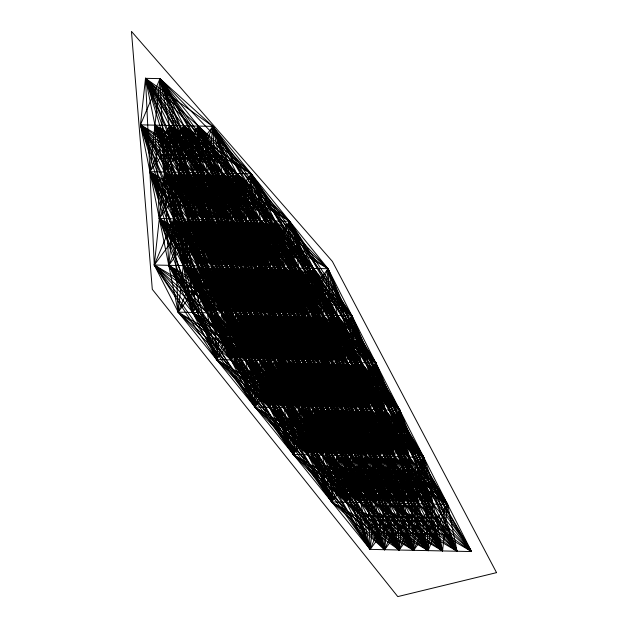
<?xml version="1.0" encoding="UTF-8"?>
<svg xmlns="http://www.w3.org/2000/svg" width="628" height="628" viewBox="0 0 628 628"><rect width="100%" height="100%" fill="white"/><g stroke="black" fill="none" stroke-linecap="round" stroke-linejoin="round"><path stroke-width="0.94" d="M154.284 265.008L423.696 457.286L159.324 218.497L254.984 407.038L313.56 268.423L399.125 550.002L149.896 171.672L351.295 455.732L385.302 409.833L183.243 265.628L384.642 549.696L375.874 363.008L173.807 218.803L346.248 502.243L361.39 362.701L370.167 549.382L149.896 171.672L423.696 457.286L178.195 312.147L246.207 220.357L356.343 409.213L275.166 220.978L216.589 359.593L159.983 78.633L471.526 551.557L154.284 265.008L399.785 410.147L197.718 265.942L370.167 549.382L385.302 409.833L221.637 313.082L289.649 221.291L375.214 502.871L202.766 219.423L337.479 315.562L298.426 407.972L217.249 219.737L299.085 268.117L260.031 360.527L217.249 219.737L399.785 410.147L360.731 502.557L140.46 124.839L447.615 504.417L178.195 312.147L236.772 173.532L457.043 551.243L145.508 78.327L140.46 124.839L178.195 312.147L370.167 549.382L471.526 551.557L328.044 268.737L212.861 126.393L159.983 78.633L145.508 78.327L154.284 265.008L178.195 312.147L360.731 502.557L442.567 550.937L447.615 504.417L337.479 315.562L236.772 173.532L169.419 125.459L149.896 171.672L192.678 312.461L254.984 407.038L346.248 502.243L413.609 550.316L447.615 504.417L275.166 220.978L183.902 125.773L149.896 171.672L216.589 359.593L399.125 550.002L433.132 504.111L399.785 410.147L289.649 221.291L198.377 126.087L164.371 171.978L207.154 312.768L293.378 454.491L384.642 549.696L418.648 503.797L375.874 363.008L289.649 221.291L183.902 125.773L164.371 171.978L231.073 359.907L331.772 501.937L384.642 549.696L423.696 457.286L313.56 268.423L212.861 126.393L145.508 78.327L192.678 312.461L293.378 454.491L399.125 550.002L418.648 503.797L351.955 315.876L289.649 221.291L154.943 125.153L159.324 218.497L192.678 312.461L375.214 502.871L409.22 456.972L351.955 315.876L251.255 173.838L159.983 78.633L140.46 124.839L183.243 265.628L293.378 454.491L428.084 550.623L447.615 504.417L198.377 126.087L159.324 218.497L216.589 359.593L428.084 550.623L433.132 504.111L375.874 363.008L251.255 173.838L145.508 78.327L231.073 359.907L413.609 550.316L433.132 504.111L351.955 315.876L159.983 78.633L149.896 171.672L207.154 312.768L331.772 501.937L399.125 550.002L409.22 456.972L328.044 268.737L145.508 78.327L245.548 360.213L346.248 502.243L428.084 550.623L423.696 457.286L251.255 173.838L183.902 125.773L168.759 265.322L216.589 359.593L418.648 503.797L361.39 362.701L159.983 78.633L168.759 265.322L254.984 407.038L413.609 550.316L423.696 457.286L236.772 173.532L154.943 125.153L197.718 265.942L307.853 454.798L442.567 550.937L423.696 457.286L222.296 173.218L140.46 124.839L207.154 312.768L307.853 454.798L471.526 551.557L251.255 173.838L169.419 125.459L154.284 265.008L216.589 359.593L380.262 456.352L346.248 502.243L159.324 218.497L193.338 172.598L275.166 220.978L375.874 363.008L457.043 551.243L293.378 454.491L168.759 265.322L207.813 172.912L289.649 221.291L457.043 551.243L254.984 407.038L154.284 265.008L212.861 126.393L140.46 124.839L254.984 407.038L418.648 503.797L337.479 315.562L154.943 125.153L254.984 407.038L399.785 410.147L457.043 551.243L192.678 312.461L183.902 125.773L385.302 409.833L428.084 550.623L154.284 265.008L222.296 173.218L313.56 268.423L399.785 410.147L442.567 550.937L178.195 312.147L169.419 125.459L328.044 268.737L442.567 550.937L168.759 265.322L236.772 173.532L409.22 456.972L413.609 550.316L331.772 501.937L159.324 218.497L289.649 221.291L370.826 409.527L375.214 502.871L173.807 218.803L207.813 172.912L299.085 268.117L409.22 456.972L370.167 549.382L168.759 265.322L332.432 362.081L298.426 407.972L188.29 219.117L351.955 315.876L394.737 456.666L399.125 550.002L168.759 265.322L370.826 409.527L331.772 501.937L447.615 504.417L457.043 551.243L183.243 265.628L178.854 172.292L212.861 126.393L399.785 410.147L428.084 550.623L159.324 218.497L322.996 315.248L404.173 503.491L370.167 549.382L183.243 265.628L222.296 173.218L394.737 456.666L375.214 502.871L188.29 219.117L322.996 315.248L380.262 456.352L178.854 172.292L260.691 220.671L433.132 504.111L269.459 407.352L183.243 265.628L251.255 173.838L442.567 550.937L173.807 218.803L216.589 359.593L375.874 363.008L442.567 550.937L140.46 124.839L275.166 220.978L385.302 409.833L389.69 503.177L207.154 312.768L198.377 126.087L399.785 410.147L404.173 503.491L322.337 455.112L221.637 313.082L140.46 124.839L351.955 315.876L399.125 550.002L197.718 265.942L193.338 172.598L328.044 268.737L428.084 550.623L226.684 266.562L308.513 314.942L389.69 503.177L423.696 457.286L154.943 125.153L269.459 407.352L471.526 551.557L212.861 126.393L192.678 312.461L394.737 456.666L360.731 502.557L159.324 218.497L361.39 362.701L442.567 550.937L193.338 172.598L236.112 313.388L346.248 502.243L385.302 409.833L202.766 219.423L283.942 407.666L447.615 504.417L145.508 78.327L260.031 360.527L328.044 268.737L164.371 171.978L221.637 313.082L331.772 501.937L399.785 410.147L169.419 125.459L254.984 407.038L322.996 315.248L140.46 124.839L331.772 501.937L351.955 315.876L169.419 125.459L269.459 407.352L337.479 315.562L178.854 172.292L221.637 313.082L307.853 454.798L375.874 363.008L145.508 78.327L307.853 454.798L346.907 362.387L164.371 171.978L245.548 360.213L409.22 456.972L207.813 172.912L216.589 359.593L284.602 267.803L202.766 219.423L312.901 408.286L346.907 362.387L212.201 266.248L293.378 454.491L423.696 457.286L457.043 551.243L149.896 171.672L251.255 173.838L413.609 550.316L183.243 265.628L346.907 362.387L428.084 550.623L178.854 172.292L313.56 268.423L394.737 456.666L231.073 359.907L149.896 171.672L313.56 268.423L428.084 550.623L169.419 125.459L283.942 407.666L351.955 315.876L149.896 171.672L293.378 454.491L361.39 362.701L178.854 172.292L293.378 454.491L351.955 315.876L178.195 312.147L198.377 126.087L457.043 551.243L154.943 125.153L313.56 268.423L413.609 550.316L212.201 266.248L375.874 363.008L413.609 550.316L164.371 171.978L299.085 268.117L380.262 456.352L207.813 172.912L293.378 454.491L313.56 268.423L245.548 360.213L188.29 219.117L399.785 410.147L384.642 549.696L154.284 265.008L328.044 268.737L413.609 550.316L154.943 125.153L236.112 313.388L336.82 455.418L370.826 409.527L260.691 220.671L192.678 312.461L356.343 409.213L322.337 455.112L149.896 171.672L361.39 362.701L404.173 503.491L221.637 313.082L212.861 126.393L433.132 504.111L231.073 359.907L173.807 218.803L337.479 315.562L394.737 456.666L212.201 266.248L322.337 455.112L361.39 362.701L197.718 265.942L231.732 220.043L433.132 504.111L168.759 265.322M202.766 219.423L404.173 503.491L289.649 221.291L269.459 407.352L183.902 125.773L433.132 504.111L159.324 218.497L269.459 407.352L328.044 268.737L384.642 549.696L164.371 171.978L375.874 363.008L336.82 455.418L226.684 266.562L409.22 456.972L207.154 312.768L222.296 173.218L442.567 550.937L183.902 125.773L231.073 359.907L299.085 268.117L413.609 550.316L193.338 172.598L375.874 363.008L360.731 502.557L173.807 218.803L385.302 409.833M216.589 359.593L236.772 173.532L399.125 550.002L140.46 124.839L389.69 503.177L346.907 362.387L351.295 455.732L178.854 172.292L260.031 360.527L251.255 173.838L192.678 312.461M269.459 407.352L212.861 126.393L428.084 550.623L207.813 172.912L322.337 455.112L337.479 315.562L380.262 456.352L159.983 78.633L322.337 455.112L313.56 268.423L370.167 549.382L154.943 125.153L375.214 502.871L260.691 220.671L269.459 407.352L188.29 219.117L389.69 503.177L289.649 221.291L231.073 359.907L251.255 173.838L365.779 456.038L164.371 171.978L336.82 455.418L328.044 268.737L307.853 454.798L193.338 172.598L394.737 456.666L284.602 267.803L245.548 360.213L159.983 78.633L418.648 503.797L236.112 313.388L231.732 220.043L341.868 408.906L260.691 220.671L221.637 313.082M351.955 315.876L360.731 502.557L260.691 220.671L245.548 360.213L236.772 173.532L351.295 455.732L241.16 266.876M173.807 218.803L283.942 407.666L275.166 220.978L360.731 502.557L188.29 219.117L370.826 409.527L207.154 312.768L275.166 220.978L254.984 407.038L173.807 218.803L447.615 504.417L183.243 265.628M207.154 312.768L246.207 220.357L327.384 408.593L217.249 219.737L418.648 503.797L198.377 126.087L254.984 407.038L246.207 220.357L360.731 502.557L198.377 126.087L283.942 407.666L322.996 315.248L365.779 456.038L193.338 172.598L274.507 360.833L308.513 314.942L351.295 455.732L270.119 267.497L236.112 313.388M308.513 314.942L312.901 408.286L270.119 267.497L274.507 360.833L231.732 220.043L346.248 502.243L289.649 221.291L298.426 407.972L183.902 125.773L346.248 502.243L337.479 315.562L404.173 503.491L183.902 125.773L283.942 407.666L299.085 268.117L384.642 549.696L197.718 265.942L409.22 456.972M197.718 265.942L471.526 551.557L169.419 125.459L331.772 501.937L322.996 315.248M164.371 171.978L471.526 551.557M418.648 503.797L169.419 125.459L389.69 503.177L275.166 220.978L331.772 501.937L159.983 78.633L399.125 550.002L299.085 268.117L307.853 454.798L207.813 172.912L370.167 549.382L284.602 267.803L293.378 454.491L159.983 78.633M154.943 125.153L404.173 503.491L145.508 78.327L384.642 549.696L251.255 173.838L307.853 454.798L222.296 173.218L231.073 359.907M217.249 219.737L389.69 503.177M212.201 266.248L384.642 549.696L212.861 126.393L298.426 407.972M145.508 78.327L365.779 456.038L284.602 267.803L399.125 550.002L178.854 172.292M246.207 220.357L331.772 501.937L198.377 126.087L413.609 550.316M293.378 454.491L236.772 173.532L322.337 455.112L222.296 173.218L384.642 549.696M255.643 267.183L336.82 455.418L251.255 173.838M231.732 220.043L312.901 408.286M222.296 173.218L336.82 455.418M198.377 126.087L370.167 549.382L236.772 173.532M275.166 220.978L375.214 502.871L212.861 126.393L346.248 502.243L260.691 220.671M496.544 572.642L397.775 596.6L152.298 289.327L131.456 31.4L332.385 261.436L496.544 572.642"/></g></svg>
